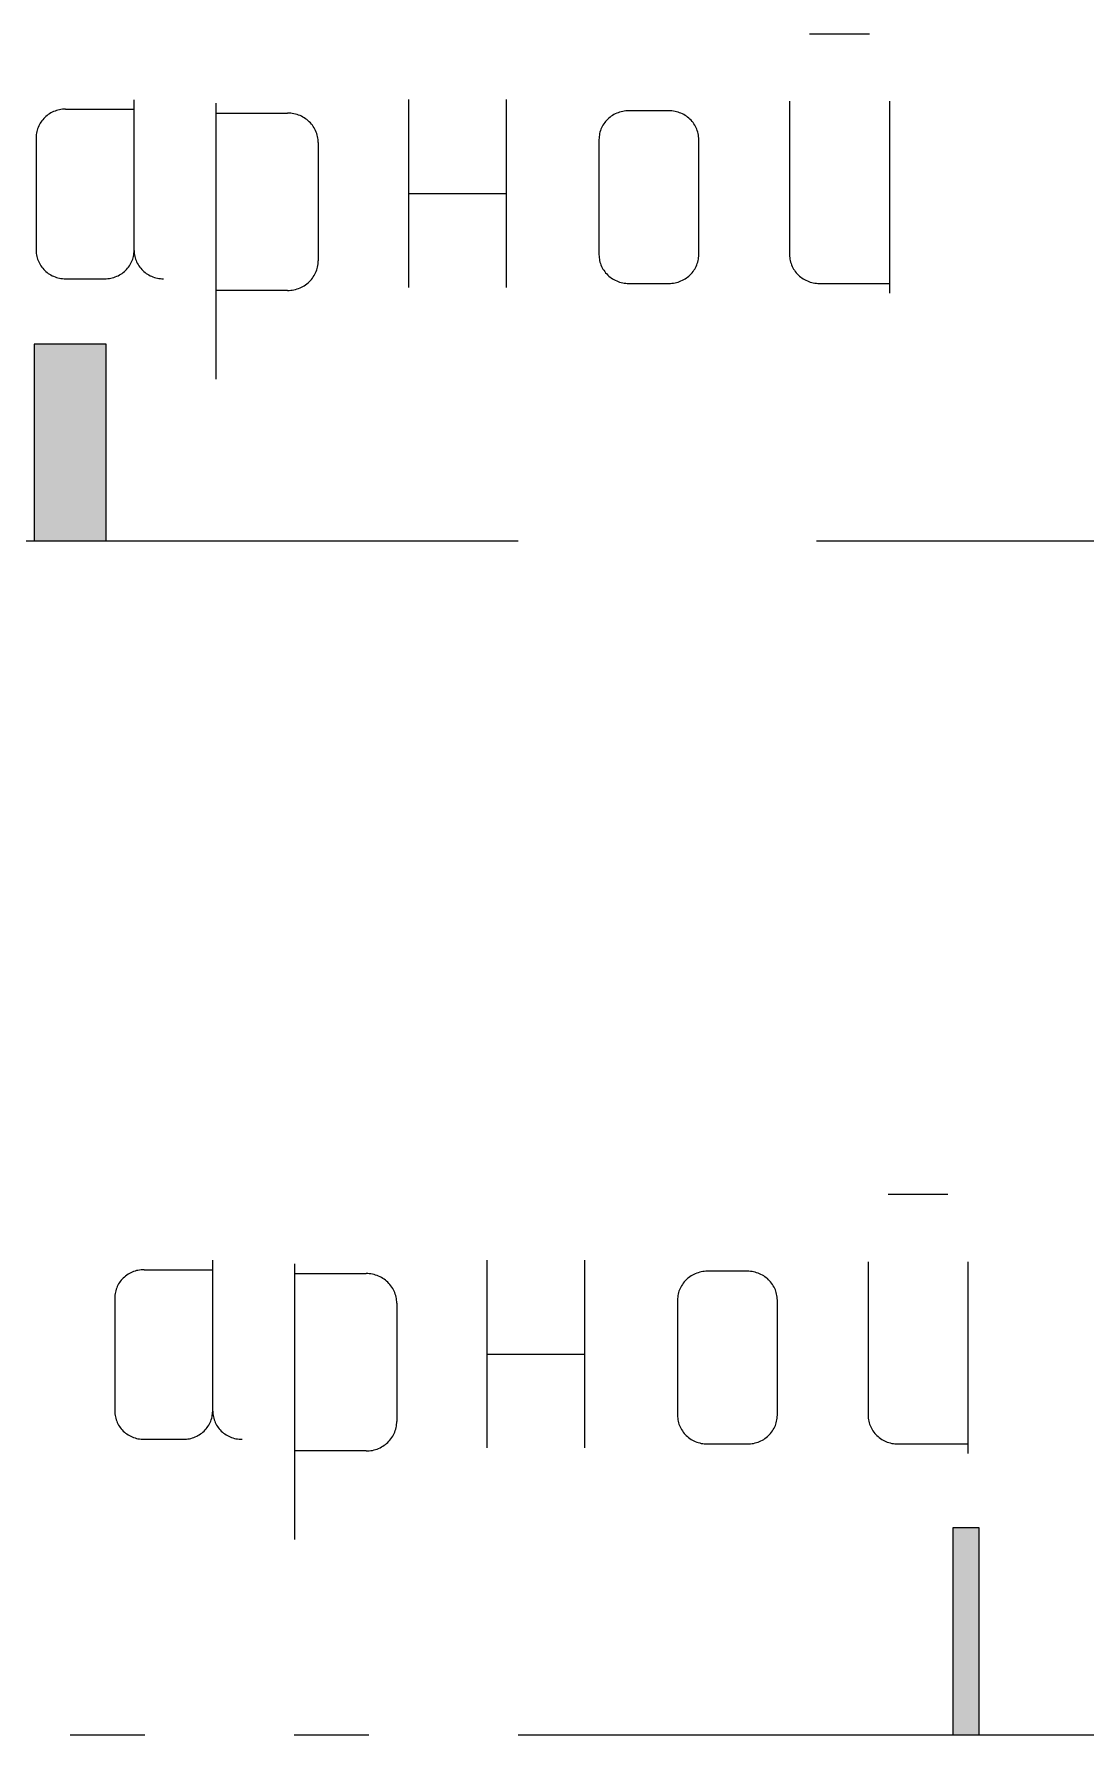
# Model space of a CAD drawing. Extents: x 8646 to 18206, y -17605 to -192.
# Drawn here: x 11069.843 to 11072.695, y -9044.799 to -9040.187 of the extents above; entities that cross this region are included whole.
import ezdxf

# ---------------------------------------------------------------- set-up
doc = ezdxf.new("R2010")
doc.units = 0
doc.layers.get('0').update_dxf_attribs({"linetype": 'CONTINUOUS'})

msp = doc.modelspace()

# ---------------------------------------------------------------- hatches: boundary and pattern name
at = {"linetype": 'CONTINUOUS'}
for points in [[(11069.8428, -9041.5609), (11069.8428, -9041.0277), (11070.0384, -9041.0277), (11070.0384, -9041.5609)], [(11072.3333, -9044.799), (11072.3333, -9044.2377), (11072.405, -9044.2377), (11072.405, -9044.799)]]:
    msp.add_hatch(color=8, dxfattribs=at).paths.add_polyline_path(points)

# ---------------------------------------------------------------- linework, layer by layer
at = {"color": 8, "linetype": 'CONTINUOUS'}
for p, q in [((11072.1074, -9040.1867), (11071.9451, -9040.1867)), ((11069.8812, -9040.4052), (11069.8779, -9040.4076)), ((11069.8846, -9040.403), (11069.8812, -9040.4052)), ((11069.8882, -9040.4008), (11069.8846, -9040.403)), ((11069.8918, -9040.3989), (11069.8882, -9040.4008)), ((11069.8956, -9040.3972), (11069.8918, -9040.3989)), ((11069.8994, -9040.3956), (11069.8956, -9040.3972)), ((11069.9034, -9040.3943), (11069.8994, -9040.3956)), ((11069.9073, -9040.3932), (11069.9034, -9040.3943)), ((11069.9114, -9040.3923), (11069.9073, -9040.3932)), ((11069.9155, -9040.3916), (11069.9114, -9040.3923)), ((11069.9196, -9040.3909), (11069.9155, -9040.3916)), ((11069.9238, -9040.3907), (11069.9196, -9040.3909)), ((11069.928, -9040.3906), (11069.9238, -9040.3907)), ((11069.928, -9040.3906), (11070.114, -9040.3906)), ((11070.114, -9040.7737), (11070.114, -9040.365)), ((11070.3353, -9040.3744), (11070.3353, -9041.1224)), ((11070.3353, -9040.4011), (11070.5298, -9040.4011)), ((11070.5342, -9040.4012), (11070.5298, -9040.4011)), ((11070.5385, -9040.4015), (11070.5342, -9040.4012)), ((11070.5428, -9040.4021), (11070.5385, -9040.4015)), ((11070.5471, -9040.4028), (11070.5428, -9040.4021)), ((11070.5513, -9040.4038), (11070.5471, -9040.4028)), ((11070.5556, -9040.4051), (11070.5513, -9040.4038)), ((11070.5596, -9040.4065), (11070.5556, -9040.4051)), ((11070.8575, -9040.3644), (11070.8575, -9040.8739)), ((11071.1224, -9040.3644), (11071.1224, -9040.8739)), ((11071.4149, -9040.4052), (11071.4112, -9040.4075)), ((11071.4185, -9040.4033), (11071.4149, -9040.4052)), ((11071.4224, -9040.4016), (11071.4185, -9040.4033)), ((11071.4262, -9040.4), (11071.4224, -9040.4016)), ((11071.4303, -9040.3987), (11071.4262, -9040.4)), ((11071.4344, -9040.3975), (11071.4303, -9040.3987)), ((11071.4385, -9040.3965), (11071.4344, -9040.3975)), ((11071.4427, -9040.3958), (11071.4385, -9040.3965)), ((11071.4469, -9040.3952), (11071.4427, -9040.3958)), ((11071.4511, -9040.3949), (11071.4469, -9040.3952)), ((11071.4554, -9040.3948), (11071.4511, -9040.3949)), ((11071.5636, -9040.3948), (11071.4554, -9040.3948)), ((11071.5679, -9040.3949), (11071.5636, -9040.3948)), ((11071.5721, -9040.3952), (11071.5679, -9040.3949)), ((11071.5763, -9040.3958), (11071.5721, -9040.3952)), ((11071.5805, -9040.3965), (11071.5763, -9040.3958)), ((11071.5846, -9040.3975), (11071.5805, -9040.3965)), ((11071.5887, -9040.3987), (11071.5846, -9040.3975)), ((11071.5927, -9040.4), (11071.5887, -9040.3987)), ((11071.5966, -9040.4016), (11071.5927, -9040.4)), ((11071.6005, -9040.4033), (11071.5966, -9040.4016)), ((11071.6042, -9040.4052), (11071.6005, -9040.4033)), ((11071.6079, -9040.4075), (11071.6042, -9040.4052)), ((11071.891, -9040.3688), (11071.891, -9040.7851)), ((11072.1616, -9040.3688), (11072.1616, -9040.8891)), ((11069.8501, -9040.4512), (11069.8493, -9040.4552)), ((11069.8511, -9040.4474), (11069.8501, -9040.4512)), ((11069.8521, -9040.4435), (11069.8511, -9040.4474)), ((11069.8536, -9040.4398), (11069.8521, -9040.4435)), ((11069.8552, -9040.436), (11069.8536, -9040.4398)), ((11069.857, -9040.4325), (11069.8552, -9040.436)), ((11069.859, -9040.4289), (11069.857, -9040.4325)), ((11069.8612, -9040.4255), (11069.859, -9040.4289)), ((11069.8635, -9040.4221), (11069.8612, -9040.4255)), ((11069.866, -9040.419), (11069.8635, -9040.4221)), ((11069.8688, -9040.4159), (11069.866, -9040.419)), ((11069.8716, -9040.413), (11069.8688, -9040.4159)), ((11069.8746, -9040.4103), (11069.8716, -9040.413)), ((11069.8779, -9040.4076), (11069.8746, -9040.4103)), ((11070.5637, -9040.4081), (11070.5596, -9040.4065)), ((11070.5677, -9040.4099), (11070.5637, -9040.4081)), ((11070.5714, -9040.4118), (11070.5677, -9040.4099)), ((11070.5752, -9040.4141), (11070.5714, -9040.4118)), ((11070.5788, -9040.4165), (11070.5752, -9040.4141)), ((11070.5822, -9040.4189), (11070.5788, -9040.4165)), ((11070.5856, -9040.4217), (11070.5822, -9040.4189)), ((11070.5887, -9040.4245), (11070.5856, -9040.4217)), ((11070.5918, -9040.4277), (11070.5887, -9040.4245)), ((11070.5946, -9040.4309), (11070.5918, -9040.4277)), ((11070.5972, -9040.4342), (11070.5946, -9040.4309)), ((11070.5997, -9040.4376), (11070.5972, -9040.4342)), ((11070.602, -9040.4412), (11070.5997, -9040.4376)), ((11070.604, -9040.4449), (11070.602, -9040.4412)), ((11070.6059, -9040.4486), (11070.604, -9040.4449)), ((11070.6076, -9040.4526), (11070.6059, -9040.4486)), ((11071.3781, -9040.4487), (11071.377, -9040.4527)), ((11071.3796, -9040.4449), (11071.3781, -9040.4487)), ((11071.3813, -9040.4411), (11071.3796, -9040.4449)), ((11071.3831, -9040.4374), (11071.3813, -9040.4411)), ((11071.385, -9040.4338), (11071.3831, -9040.4374)), ((11071.3873, -9040.4304), (11071.385, -9040.4338)), ((11071.3897, -9040.4269), (11071.3873, -9040.4304)), ((11071.3923, -9040.4237), (11071.3897, -9040.4269)), ((11071.3951, -9040.4206), (11071.3923, -9040.4237)), ((11071.398, -9040.4177), (11071.3951, -9040.4206)), ((11071.4011, -9040.4149), (11071.398, -9040.4177)), ((11071.4043, -9040.4122), (11071.4011, -9040.4149)), ((11071.4077, -9040.4097), (11071.4043, -9040.4122)), ((11071.4112, -9040.4075), (11071.4077, -9040.4097)), ((11071.6114, -9040.4097), (11071.6079, -9040.4075)), ((11071.6146, -9040.4122), (11071.6114, -9040.4097)), ((11071.618, -9040.4149), (11071.6146, -9040.4122)), ((11071.621, -9040.4177), (11071.618, -9040.4149)), ((11071.624, -9040.4206), (11071.621, -9040.4177)), ((11071.6267, -9040.4237), (11071.624, -9040.4206)), ((11071.6293, -9040.4269), (11071.6267, -9040.4237)), ((11071.6317, -9040.4304), (11071.6293, -9040.4269)), ((11071.6339, -9040.4338), (11071.6317, -9040.4304)), ((11071.6359, -9040.4374), (11071.6339, -9040.4338)), ((11071.6378, -9040.4411), (11071.6359, -9040.4374)), ((11071.6394, -9040.4449), (11071.6378, -9040.4411)), ((11071.6408, -9040.4487), (11071.6394, -9040.4449)), ((11071.642, -9040.4527), (11071.6408, -9040.4487)), ((11069.8484, -9040.4631), (11069.8483, -9040.4672)), ((11069.8483, -9040.4672), (11069.8483, -9040.7737)), ((11069.8487, -9040.4592), (11069.8484, -9040.4631)), ((11069.8493, -9040.4552), (11069.8487, -9040.4592)), ((11070.6091, -9040.4565), (11070.6076, -9040.4526)), ((11070.6103, -9040.4606), (11070.6091, -9040.4565)), ((11070.6113, -9040.4646), (11070.6103, -9040.4606)), ((11070.6121, -9040.4687), (11070.6113, -9040.4646)), ((11070.6127, -9040.4729), (11070.6121, -9040.4687)), ((11070.613, -9040.477), (11070.6127, -9040.4729)), ((11070.6131, -9040.4813), (11070.613, -9040.477)), ((11070.6131, -9040.4813), (11070.6131, -9040.8019)), ((11071.3744, -9040.4687), (11071.3742, -9040.4728)), ((11071.3742, -9040.4728), (11071.3742, -9040.7851)), ((11071.3747, -9040.4647), (11071.3744, -9040.4687)), ((11071.3752, -9040.4607), (11071.3747, -9040.4647)), ((11071.376, -9040.4567), (11071.3752, -9040.4607)), ((11071.377, -9040.4527), (11071.376, -9040.4567)), ((11071.643, -9040.4567), (11071.642, -9040.4527)), ((11071.6438, -9040.4607), (11071.643, -9040.4567)), ((11071.6444, -9040.4647), (11071.6438, -9040.4607)), ((11071.6447, -9040.4687), (11071.6444, -9040.4647)), ((11071.6448, -9040.4728), (11071.6447, -9040.4687)), ((11071.6448, -9040.7851), (11071.6448, -9040.4728)), ((11070.8575, -9040.6192), (11071.1224, -9040.6192)), ((11069.8483, -9040.7737), (11069.8484, -9040.7777)), ((11070.1138, -9040.7777), (11070.114, -9040.7737)), ((11070.114, -9040.7737), (11070.114, -9040.7777)), ((11069.8484, -9040.7777), (11069.8487, -9040.7817)), ((11069.8487, -9040.7817), (11069.8493, -9040.7857)), ((11069.8493, -9040.7857), (11069.8501, -9040.7896)), ((11069.8501, -9040.7896), (11069.8511, -9040.7935)), ((11069.8511, -9040.7935), (11069.8521, -9040.7974)), ((11069.8521, -9040.7974), (11069.8536, -9040.8012)), ((11069.8536, -9040.8012), (11069.8552, -9040.8049)), ((11069.8552, -9040.8049), (11069.857, -9040.8085)), ((11069.857, -9040.8085), (11069.859, -9040.812)), ((11069.859, -9040.812), (11069.8612, -9040.8154)), ((11069.8612, -9040.8154), (11069.8635, -9040.8188)), ((11069.8635, -9040.8188), (11069.866, -9040.8219)), ((11070.0962, -9040.8219), (11070.0987, -9040.8188)), ((11070.0987, -9040.8188), (11070.1011, -9040.8154)), ((11070.1011, -9040.8154), (11070.1032, -9040.812)), ((11070.1032, -9040.812), (11070.1052, -9040.8085)), ((11070.1052, -9040.8085), (11070.107, -9040.8049)), ((11070.107, -9040.8049), (11070.1086, -9040.8012)), ((11070.1086, -9040.8012), (11070.11, -9040.7974)), ((11070.11, -9040.7974), (11070.1112, -9040.7935)), ((11070.1112, -9040.7935), (11070.1122, -9040.7896)), ((11070.1122, -9040.7896), (11070.113, -9040.7857)), ((11070.113, -9040.7857), (11070.1135, -9040.7817)), ((11070.1135, -9040.7817), (11070.1138, -9040.7777)), ((11070.114, -9040.7777), (11070.1143, -9040.7817)), ((11070.1143, -9040.7817), (11070.1149, -9040.7857)), ((11070.1149, -9040.7857), (11070.1157, -9040.7896)), ((11070.1157, -9040.7896), (11070.1167, -9040.7935)), ((11070.1167, -9040.7935), (11070.1178, -9040.7974)), ((11070.1178, -9040.7974), (11070.1193, -9040.8012)), ((11070.1193, -9040.8012), (11070.1208, -9040.8049)), ((11070.1208, -9040.8049), (11070.1226, -9040.8085)), ((11070.1226, -9040.8085), (11070.1246, -9040.812)), ((11070.1246, -9040.812), (11070.1268, -9040.8154)), ((11070.1268, -9040.8154), (11070.1292, -9040.8188)), ((11070.1292, -9040.8188), (11070.1317, -9040.8219)), ((11070.6103, -9040.8226), (11070.6113, -9040.8185)), ((11070.6113, -9040.8185), (11070.6121, -9040.8144)), ((11070.6121, -9040.8144), (11070.6127, -9040.8103)), ((11070.6127, -9040.8103), (11070.613, -9040.8061)), ((11070.613, -9040.8061), (11070.6131, -9040.8019)), ((11071.3742, -9040.7851), (11071.3744, -9040.7892)), ((11071.3744, -9040.7892), (11071.3747, -9040.7933)), ((11071.3747, -9040.7933), (11071.3752, -9040.7973)), ((11071.3752, -9040.7973), (11071.376, -9040.8013)), ((11071.376, -9040.8013), (11071.377, -9040.8053)), ((11071.377, -9040.8053), (11071.3781, -9040.8092)), ((11071.3781, -9040.8092), (11071.3796, -9040.813)), ((11071.3796, -9040.813), (11071.3813, -9040.8168)), ((11071.3813, -9040.8168), (11071.3831, -9040.8205)), ((11071.3831, -9040.8205), (11071.385, -9040.8241)), ((11071.6339, -9040.8241), (11071.6359, -9040.8205)), ((11071.6359, -9040.8205), (11071.6378, -9040.8168)), ((11071.6378, -9040.8168), (11071.6394, -9040.813)), ((11071.6394, -9040.813), (11071.6408, -9040.8092)), ((11071.6408, -9040.8092), (11071.642, -9040.8053)), ((11071.642, -9040.8053), (11071.643, -9040.8013)), ((11071.643, -9040.8013), (11071.6438, -9040.7973)), ((11071.6438, -9040.7973), (11071.6444, -9040.7933)), ((11071.6444, -9040.7933), (11071.6447, -9040.7892)), ((11071.6447, -9040.7892), (11071.6448, -9040.7851)), ((11071.891, -9040.7851), (11071.8911, -9040.7892)), ((11071.8911, -9040.7892), (11071.8914, -9040.7933)), ((11071.8914, -9040.7933), (11071.892, -9040.7973)), ((11071.892, -9040.7973), (11071.8928, -9040.8013)), ((11071.8928, -9040.8013), (11071.8938, -9040.8053)), ((11071.8938, -9040.8053), (11071.8949, -9040.8092)), ((11071.8949, -9040.8092), (11071.8964, -9040.813)), ((11071.8964, -9040.813), (11071.898, -9040.8168)), ((11071.898, -9040.8168), (11071.8998, -9040.8205)), ((11071.8998, -9040.8205), (11071.9018, -9040.8241)), ((11069.866, -9040.8219), (11069.8688, -9040.825)), ((11069.8688, -9040.825), (11069.8716, -9040.828)), ((11069.8716, -9040.828), (11069.8746, -9040.8306)), ((11069.8746, -9040.8306), (11069.8779, -9040.8333)), ((11069.8779, -9040.8333), (11069.8812, -9040.8357)), ((11069.8812, -9040.8357), (11069.8846, -9040.8379)), ((11069.8846, -9040.8379), (11069.8882, -9040.8401)), ((11069.8882, -9040.8401), (11069.8918, -9040.842)), ((11069.8918, -9040.842), (11069.8956, -9040.8437)), ((11069.8956, -9040.8437), (11069.8994, -9040.8452)), ((11069.8994, -9040.8452), (11069.9034, -9040.8466)), ((11069.9034, -9040.8466), (11069.9073, -9040.8478)), ((11069.9073, -9040.8478), (11069.9114, -9040.8487)), ((11069.9114, -9040.8487), (11069.9155, -9040.8494)), ((11069.9155, -9040.8494), (11069.9196, -9040.8499)), ((11069.9196, -9040.8499), (11069.9238, -9040.8503)), ((11069.9238, -9040.8503), (11069.928, -9040.8504)), ((11069.928, -9040.8504), (11070.0343, -9040.8504)), ((11070.0343, -9040.8504), (11070.0384, -9040.8503)), ((11070.0384, -9040.8503), (11070.0426, -9040.8499)), ((11070.0426, -9040.8499), (11070.0467, -9040.8494)), ((11070.0467, -9040.8494), (11070.0508, -9040.8487)), ((11070.0508, -9040.8487), (11070.0548, -9040.8478)), ((11070.0548, -9040.8478), (11070.0589, -9040.8466)), ((11070.0589, -9040.8466), (11070.0628, -9040.8452)), ((11070.0628, -9040.8452), (11070.0666, -9040.8437)), ((11070.0666, -9040.8437), (11070.0705, -9040.842)), ((11070.0705, -9040.842), (11070.074, -9040.8401)), ((11070.074, -9040.8401), (11070.0777, -9040.8379)), ((11070.0777, -9040.8379), (11070.0811, -9040.8357)), ((11070.0811, -9040.8357), (11070.0844, -9040.8333)), ((11070.0844, -9040.8333), (11070.0876, -9040.8306)), ((11070.0876, -9040.8306), (11070.0906, -9040.828)), ((11070.0906, -9040.828), (11070.0935, -9040.825)), ((11070.0935, -9040.825), (11070.0962, -9040.8219)), ((11070.1317, -9040.8219), (11070.1344, -9040.825)), ((11070.1344, -9040.825), (11070.1373, -9040.828)), ((11070.1373, -9040.828), (11070.1403, -9040.8306)), ((11070.1403, -9040.8306), (11070.1435, -9040.8333)), ((11070.1435, -9040.8333), (11070.1468, -9040.8357)), ((11070.1468, -9040.8357), (11070.1502, -9040.8379)), ((11070.1502, -9040.8379), (11070.1538, -9040.8401)), ((11070.1538, -9040.8401), (11070.1575, -9040.842)), ((11070.1575, -9040.842), (11070.1613, -9040.8437)), ((11070.1613, -9040.8437), (11070.165, -9040.8452)), ((11070.165, -9040.8452), (11070.169, -9040.8466)), ((11070.169, -9040.8466), (11070.173, -9040.8478)), ((11070.173, -9040.8478), (11070.1771, -9040.8487)), ((11070.1771, -9040.8487), (11070.1811, -9040.8494)), ((11070.1811, -9040.8494), (11070.1853, -9040.8499)), ((11070.1853, -9040.8499), (11070.1894, -9040.8503)), ((11070.1894, -9040.8503), (11070.1936, -9040.8504)), ((11070.5752, -9040.8691), (11070.5788, -9040.8667)), ((11070.5788, -9040.8667), (11070.5822, -9040.8642)), ((11070.5822, -9040.8642), (11070.5856, -9040.8614)), ((11070.5856, -9040.8614), (11070.5887, -9040.8586)), ((11070.5887, -9040.8586), (11070.5918, -9040.8555)), ((11070.5918, -9040.8555), (11070.5946, -9040.8523)), ((11070.5946, -9040.8523), (11070.5972, -9040.849)), ((11070.5972, -9040.849), (11070.5997, -9040.8455)), ((11070.5997, -9040.8455), (11070.602, -9040.8419)), ((11070.602, -9040.8419), (11070.604, -9040.8382)), ((11070.604, -9040.8382), (11070.6059, -9040.8345)), ((11070.6059, -9040.8345), (11070.6076, -9040.8306)), ((11070.6076, -9040.8306), (11070.6091, -9040.8266)), ((11070.6091, -9040.8266), (11070.6103, -9040.8226)), ((11071.385, -9040.8241), (11071.3873, -9040.8275)), ((11071.3873, -9040.8275), (11071.3897, -9040.831)), ((11071.3897, -9040.831), (11071.3923, -9040.8342)), ((11071.3923, -9040.8342), (11071.3951, -9040.8373)), ((11071.3951, -9040.8373), (11071.398, -9040.8403)), ((11071.398, -9040.8403), (11071.4011, -9040.8431)), ((11071.4011, -9040.8431), (11071.4043, -9040.8458)), ((11071.4043, -9040.8458), (11071.4077, -9040.8482)), ((11071.4077, -9040.8482), (11071.4112, -9040.8505)), ((11071.4112, -9040.8505), (11071.4149, -9040.8526)), ((11071.4149, -9040.8526), (11071.4185, -9040.8546)), ((11071.4185, -9040.8546), (11071.4224, -9040.8563)), ((11071.4224, -9040.8563), (11071.4262, -9040.8579)), ((11071.4262, -9040.8579), (11071.4303, -9040.8593)), ((11071.4303, -9040.8593), (11071.4344, -9040.8604)), ((11071.4344, -9040.8604), (11071.4385, -9040.8614)), ((11071.4385, -9040.8614), (11071.4427, -9040.8621)), ((11071.4427, -9040.8621), (11071.4469, -9040.8627)), ((11071.4469, -9040.8627), (11071.4511, -9040.863)), ((11071.4511, -9040.863), (11071.4554, -9040.8631)), ((11071.4554, -9040.8631), (11071.5636, -9040.8631)), ((11071.5636, -9040.8631), (11071.5679, -9040.863)), ((11071.5679, -9040.863), (11071.5721, -9040.8627)), ((11071.5721, -9040.8627), (11071.5763, -9040.8621)), ((11071.5763, -9040.8621), (11071.5805, -9040.8614)), ((11071.5805, -9040.8614), (11071.5846, -9040.8604)), ((11071.5846, -9040.8604), (11071.5887, -9040.8593)), ((11071.5887, -9040.8593), (11071.5927, -9040.8579)), ((11071.5927, -9040.8579), (11071.5966, -9040.8563)), ((11071.5966, -9040.8563), (11071.6005, -9040.8546)), ((11071.6005, -9040.8546), (11071.6042, -9040.8526)), ((11071.6042, -9040.8526), (11071.6079, -9040.8505)), ((11071.6079, -9040.8505), (11071.6114, -9040.8482)), ((11071.6114, -9040.8482), (11071.6146, -9040.8458)), ((11071.6146, -9040.8458), (11071.618, -9040.8431)), ((11071.618, -9040.8431), (11071.621, -9040.8403)), ((11071.621, -9040.8403), (11071.624, -9040.8373)), ((11071.624, -9040.8373), (11071.6267, -9040.8342)), ((11071.6267, -9040.8342), (11071.6293, -9040.831)), ((11071.6293, -9040.831), (11071.6317, -9040.8275)), ((11071.6317, -9040.8275), (11071.6339, -9040.8241)), ((11071.9018, -9040.8241), (11071.9041, -9040.8275)), ((11071.9041, -9040.8275), (11071.9065, -9040.831)), ((11071.9065, -9040.831), (11071.9091, -9040.8342)), ((11071.9091, -9040.8342), (11071.9118, -9040.8373)), ((11071.9118, -9040.8373), (11071.9148, -9040.8403)), ((11071.9148, -9040.8403), (11071.9178, -9040.8431)), ((11071.9178, -9040.8431), (11071.9211, -9040.8458)), ((11071.9211, -9040.8458), (11071.9244, -9040.8482)), ((11071.9244, -9040.8482), (11071.9279, -9040.8505)), ((11071.9279, -9040.8505), (11071.9316, -9040.8526)), ((11071.9316, -9040.8526), (11071.9352, -9040.8546)), ((11071.9352, -9040.8546), (11071.9392, -9040.8563)), ((11071.9392, -9040.8563), (11071.943, -9040.8579)), ((11071.943, -9040.8579), (11071.9471, -9040.8593)), ((11071.9471, -9040.8593), (11071.9511, -9040.8604)), ((11071.9511, -9040.8604), (11071.9552, -9040.8614)), ((11071.9552, -9040.8614), (11071.9594, -9040.8621)), ((11071.9594, -9040.8621), (11071.9636, -9040.8627)), ((11071.9636, -9040.8627), (11071.9679, -9040.863)), ((11071.9679, -9040.863), (11071.9722, -9040.8631)), ((11071.9722, -9040.8631), (11072.1616, -9040.8631)), ((11070.5298, -9040.882), (11070.3353, -9040.882)), ((11070.5298, -9040.882), (11070.5342, -9040.882)), ((11070.5342, -9040.882), (11070.5385, -9040.8815)), ((11070.5385, -9040.8815), (11070.5428, -9040.881)), ((11070.5428, -9040.881), (11070.5471, -9040.8803)), ((11070.5471, -9040.8803), (11070.5513, -9040.8793)), ((11070.5513, -9040.8793), (11070.5556, -9040.8781)), ((11070.5556, -9040.8781), (11070.5596, -9040.8767)), ((11070.5596, -9040.8767), (11070.5637, -9040.875)), ((11070.5637, -9040.875), (11070.5677, -9040.8733)), ((11070.5677, -9040.8733), (11070.5714, -9040.8712)), ((11070.5714, -9040.8712), (11070.5752, -9040.8691)), ((11070.0384, -9041.0277), (11069.8428, -9041.0277)), ((11069.8428, -9041.0277), (11069.8428, -9041.5609)), ((11070.0384, -9041.5609), (11070.0384, -9041.0277)), ((11068.7263, -9041.5609), (11071.1549, -9041.5609)), ((11069.8428, -9041.5609), (11070.0384, -9041.5609)), ((11071.9644, -9041.5609), (11074.393, -9041.5609)), ((11072.3204, -9043.3336), (11072.158, -9043.3336)), ((11070.1163, -9043.5412), (11070.1123, -9043.5425)), ((11070.1203, -9043.54), (11070.1163, -9043.5412)), ((11070.1244, -9043.5392), (11070.1203, -9043.54)), ((11070.1284, -9043.5384), (11070.1244, -9043.5392)), ((11070.1326, -9043.5378), (11070.1284, -9043.5384)), ((11070.1367, -9043.5376), (11070.1326, -9043.5378)), ((11070.1409, -9043.5375), (11070.1367, -9043.5376)), ((11070.1409, -9043.5375), (11070.3269, -9043.5375)), ((11070.3269, -9043.9206), (11070.3269, -9043.5119)), ((11070.5483, -9043.5213), (11070.5483, -9044.2693)), ((11071.0704, -9043.5113), (11071.0704, -9044.0208)), ((11071.3353, -9043.5113), (11071.3353, -9044.0208)), ((11071.6598, -9043.5421), (11071.6556, -9043.5427)), ((11071.6641, -9043.5418), (11071.6598, -9043.5421)), ((11071.6684, -9043.5416), (11071.6641, -9043.5418)), ((11071.7766, -9043.5416), (11071.6684, -9043.5416)), ((11071.7809, -9043.5418), (11071.7766, -9043.5416)), ((11071.7851, -9043.5421), (11071.7809, -9043.5418)), ((11071.7893, -9043.5427), (11071.7851, -9043.5421)), ((11072.104, -9043.5157), (11072.104, -9043.932)), ((11072.3745, -9043.5157), (11072.3745, -9044.036)), ((11070.0666, -9043.5866), (11070.0651, -9043.5904)), ((11070.0682, -9043.5829), (11070.0666, -9043.5866)), ((11070.0699, -9043.5794), (11070.0682, -9043.5829)), ((11070.0719, -9043.5758), (11070.0699, -9043.5794)), ((11070.0741, -9043.5724), (11070.0719, -9043.5758)), ((11070.0765, -9043.569), (11070.0741, -9043.5724)), ((11070.079, -9043.5659), (11070.0765, -9043.569)), ((11070.0817, -9043.5628), (11070.079, -9043.5659)), ((11070.0846, -9043.5599), (11070.0817, -9043.5628)), ((11070.0876, -9043.5572), (11070.0846, -9043.5599)), ((11070.0909, -9043.5545), (11070.0876, -9043.5572)), ((11070.0941, -9043.552), (11070.0909, -9043.5545)), ((11070.0975, -9043.5499), (11070.0941, -9043.552)), ((11070.1012, -9043.5477), (11070.0975, -9043.5499)), ((11070.1047, -9043.5458), (11070.1012, -9043.5477)), ((11070.1086, -9043.5441), (11070.1047, -9043.5458)), ((11070.1123, -9043.5425), (11070.1086, -9043.5441)), ((11070.5483, -9043.548), (11070.7427, -9043.548)), ((11070.7471, -9043.5481), (11070.7427, -9043.548)), ((11070.7515, -9043.5484), (11070.7471, -9043.5481)), ((11070.7558, -9043.549), (11070.7515, -9043.5484)), ((11070.7601, -9043.5497), (11070.7558, -9043.549)), ((11070.7643, -9043.5507), (11070.7601, -9043.5497)), ((11070.7686, -9043.552), (11070.7643, -9043.5507)), ((11070.7726, -9043.5534), (11070.7686, -9043.552)), ((11070.7767, -9043.555), (11070.7726, -9043.5534)), ((11070.7806, -9043.5568), (11070.7767, -9043.555)), ((11070.7844, -9043.5587), (11070.7806, -9043.5568)), ((11070.7882, -9043.561), (11070.7844, -9043.5587)), ((11070.7917, -9043.5633), (11070.7882, -9043.561)), ((11070.7952, -9043.5658), (11070.7917, -9043.5633)), ((11070.7986, -9043.5686), (11070.7952, -9043.5658)), ((11070.8017, -9043.5714), (11070.7986, -9043.5686)), ((11070.8048, -9043.5746), (11070.8017, -9043.5714)), ((11070.8075, -9043.5778), (11070.8048, -9043.5746)), ((11070.8102, -9043.581), (11070.8075, -9043.5778)), ((11070.8127, -9043.5845), (11070.8102, -9043.581)), ((11070.8149, -9043.5881), (11070.8127, -9043.5845)), ((11070.817, -9043.5918), (11070.8149, -9043.5881)), ((11071.5942, -9043.588), (11071.5926, -9043.5918)), ((11071.596, -9043.5843), (11071.5942, -9043.588)), ((11071.598, -9043.5807), (11071.596, -9043.5843)), ((11071.6003, -9043.5773), (11071.598, -9043.5807)), ((11071.6027, -9043.5738), (11071.6003, -9043.5773)), ((11071.6053, -9043.5706), (11071.6027, -9043.5738)), ((11071.608, -9043.5675), (11071.6053, -9043.5706)), ((11071.611, -9043.5646), (11071.608, -9043.5675)), ((11071.614, -9043.5617), (11071.611, -9043.5646)), ((11071.6173, -9043.5591), (11071.614, -9043.5617)), ((11071.6206, -9043.5566), (11071.6173, -9043.5591)), ((11071.6241, -9043.5544), (11071.6206, -9043.5566)), ((11071.6278, -9043.5521), (11071.6241, -9043.5544)), ((11071.6315, -9043.5502), (11071.6278, -9043.5521)), ((11071.6354, -9043.5485), (11071.6315, -9043.5502)), ((11071.6392, -9043.5469), (11071.6354, -9043.5485)), ((11071.6433, -9043.5456), (11071.6392, -9043.5469)), ((11071.6473, -9043.5444), (11071.6433, -9043.5456)), ((11071.6514, -9043.5434), (11071.6473, -9043.5444)), ((11071.6556, -9043.5427), (11071.6514, -9043.5434)), ((11071.7935, -9043.5434), (11071.7893, -9043.5427)), ((11071.7976, -9043.5444), (11071.7935, -9043.5434)), ((11071.8017, -9043.5456), (11071.7976, -9043.5444)), ((11071.8057, -9043.5469), (11071.8017, -9043.5456)), ((11071.8096, -9043.5485), (11071.8057, -9043.5469)), ((11071.8135, -9043.5502), (11071.8096, -9043.5485)), ((11071.8172, -9043.5521), (11071.8135, -9043.5502)), ((11071.8209, -9043.5544), (11071.8172, -9043.5521)), ((11071.8243, -9043.5566), (11071.8209, -9043.5544)), ((11071.8276, -9043.5591), (11071.8243, -9043.5566)), ((11071.831, -9043.5617), (11071.8276, -9043.5591)), ((11071.834, -9043.5646), (11071.831, -9043.5617)), ((11071.8369, -9043.5675), (11071.834, -9043.5646)), ((11071.8397, -9043.5706), (11071.8369, -9043.5675)), ((11071.8423, -9043.5738), (11071.8397, -9043.5706)), ((11071.8447, -9043.5773), (11071.8423, -9043.5738)), ((11071.8469, -9043.5807), (11071.8447, -9043.5773)), ((11071.8489, -9043.5843), (11071.8469, -9043.5807)), ((11071.8507, -9043.588), (11071.8489, -9043.5843)), ((11071.8524, -9043.5918), (11071.8507, -9043.588)), ((11070.0614, -9043.61), (11070.0613, -9043.6141)), ((11070.0613, -9043.6141), (11070.0613, -9043.9206)), ((11070.0617, -9043.6061), (11070.0614, -9043.61)), ((11070.0623, -9043.6021), (11070.0617, -9043.6061)), ((11070.063, -9043.5981), (11070.0623, -9043.6021)), ((11070.064, -9043.5943), (11070.063, -9043.5981)), ((11070.0651, -9043.5904), (11070.064, -9043.5943)), ((11070.8189, -9043.5955), (11070.817, -9043.5918)), ((11070.8206, -9043.5995), (11070.8189, -9043.5955)), ((11070.8221, -9043.6034), (11070.8206, -9043.5995)), ((11070.8233, -9043.6075), (11070.8221, -9043.6034)), ((11070.8243, -9043.6115), (11070.8233, -9043.6075)), ((11070.8251, -9043.6156), (11070.8243, -9043.6115)), ((11070.8257, -9043.6198), (11070.8251, -9043.6156)), ((11070.826, -9043.6239), (11070.8257, -9043.6198)), ((11070.8261, -9043.6282), (11070.826, -9043.6239)), ((11070.8261, -9043.6282), (11070.8261, -9043.9488)), ((11071.5873, -9043.6156), (11071.5872, -9043.6197)), ((11071.5872, -9043.6197), (11071.5872, -9043.932)), ((11071.5876, -9043.6116), (11071.5873, -9043.6156)), ((11071.5882, -9043.6075), (11071.5876, -9043.6116)), ((11071.589, -9043.6035), (11071.5882, -9043.6075)), ((11071.59, -9043.5996), (11071.589, -9043.6035)), ((11071.5911, -9043.5956), (11071.59, -9043.5996)), ((11071.5926, -9043.5918), (11071.5911, -9043.5956)), ((11071.8538, -9043.5956), (11071.8524, -9043.5918)), ((11071.8549, -9043.5996), (11071.8538, -9043.5956)), ((11071.8559, -9043.6035), (11071.8549, -9043.5996)), ((11071.8568, -9043.6075), (11071.8559, -9043.6035)), ((11071.8574, -9043.6116), (11071.8568, -9043.6075)), ((11071.8576, -9043.6156), (11071.8574, -9043.6116)), ((11071.8578, -9043.6197), (11071.8576, -9043.6156)), ((11071.8578, -9043.932), (11071.8578, -9043.6197)), ((11071.0704, -9043.7661), (11071.3353, -9043.7661)), ((11070.0613, -9043.9206), (11070.0614, -9043.9246)), ((11070.0614, -9043.9246), (11070.0617, -9043.9286)), ((11070.0617, -9043.9286), (11070.0623, -9043.9326)), ((11070.0623, -9043.9326), (11070.063, -9043.9365)), ((11070.063, -9043.9365), (11070.064, -9043.9404)), ((11070.064, -9043.9404), (11070.0651, -9043.9443)), ((11070.0651, -9043.9443), (11070.0666, -9043.9481)), ((11070.0666, -9043.9481), (11070.0682, -9043.9518)), ((11070.0682, -9043.9518), (11070.0699, -9043.9554)), ((11070.0699, -9043.9554), (11070.0719, -9043.9589)), ((11070.3162, -9043.9589), (11070.3182, -9043.9554)), ((11070.3182, -9043.9554), (11070.32, -9043.9518)), ((11070.32, -9043.9518), (11070.3216, -9043.9481)), ((11070.3216, -9043.9481), (11070.323, -9043.9443)), ((11070.323, -9043.9443), (11070.3242, -9043.9404)), ((11070.3242, -9043.9404), (11070.3251, -9043.9365)), ((11070.3251, -9043.9365), (11070.3259, -9043.9326)), ((11070.3259, -9043.9326), (11070.3265, -9043.9286)), ((11070.3265, -9043.9286), (11070.3268, -9043.9246)), ((11070.3268, -9043.9246), (11070.3269, -9043.9206)), ((11070.3269, -9043.9206), (11070.327, -9043.9246)), ((11070.327, -9043.9246), (11070.3273, -9043.9286)), ((11070.3273, -9043.9286), (11070.3279, -9043.9326)), ((11070.3279, -9043.9326), (11070.3287, -9043.9365)), ((11070.3287, -9043.9365), (11070.3296, -9043.9404)), ((11070.3296, -9043.9404), (11070.3308, -9043.9443)), ((11070.3308, -9043.9443), (11070.3323, -9043.9481)), ((11070.3323, -9043.9481), (11070.3338, -9043.9518)), ((11070.3338, -9043.9518), (11070.3355, -9043.9554)), ((11070.3355, -9043.9554), (11070.3375, -9043.9589)), ((11070.8251, -9043.9613), (11070.8257, -9043.9572)), ((11070.8257, -9043.9572), (11070.826, -9043.953)), ((11070.826, -9043.953), (11070.8261, -9043.9488)), ((11071.5872, -9043.932), (11071.5873, -9043.9361)), ((11071.5873, -9043.9361), (11071.5876, -9043.9402)), ((11071.5876, -9043.9402), (11071.5882, -9043.9442)), ((11071.5882, -9043.9442), (11071.589, -9043.9482)), ((11071.589, -9043.9482), (11071.59, -9043.9522)), ((11071.59, -9043.9522), (11071.5911, -9043.9561)), ((11071.5911, -9043.9561), (11071.5926, -9043.9599)), ((11071.8524, -9043.9599), (11071.8538, -9043.9561)), ((11071.8538, -9043.9561), (11071.8549, -9043.9522)), ((11071.8549, -9043.9522), (11071.8559, -9043.9482)), ((11071.8559, -9043.9482), (11071.8568, -9043.9442)), ((11071.8568, -9043.9442), (11071.8574, -9043.9402)), ((11071.8574, -9043.9402), (11071.8576, -9043.9361)), ((11071.8576, -9043.9361), (11071.8578, -9043.932)), ((11072.104, -9043.932), (11072.1041, -9043.9361)), ((11072.1041, -9043.9361), (11072.1044, -9043.9402)), ((11072.1044, -9043.9402), (11072.105, -9043.9442)), ((11072.105, -9043.9442), (11072.1057, -9043.9482)), ((11072.1057, -9043.9482), (11072.1067, -9043.9522)), ((11072.1067, -9043.9522), (11072.1079, -9043.9561)), ((11072.1079, -9043.9561), (11072.1094, -9043.9599)), ((11070.0719, -9043.9589), (11070.0741, -9043.9623)), ((11070.0741, -9043.9623), (11070.0765, -9043.9657)), ((11070.0765, -9043.9657), (11070.079, -9043.9688)), ((11070.079, -9043.9688), (11070.0817, -9043.9719)), ((11070.0817, -9043.9719), (11070.0846, -9043.9749)), ((11070.0846, -9043.9749), (11070.0876, -9043.9775)), ((11070.0876, -9043.9775), (11070.0909, -9043.9802)), ((11070.0909, -9043.9802), (11070.0941, -9043.9826)), ((11070.0941, -9043.9826), (11070.0975, -9043.9848)), ((11070.0975, -9043.9848), (11070.1012, -9043.987)), ((11070.1012, -9043.987), (11070.1047, -9043.9889)), ((11070.1047, -9043.9889), (11070.1086, -9043.9906)), ((11070.1086, -9043.9906), (11070.1123, -9043.9921)), ((11070.1123, -9043.9921), (11070.1163, -9043.9935)), ((11070.1163, -9043.9935), (11070.1203, -9043.9947)), ((11070.1203, -9043.9947), (11070.1244, -9043.9956)), ((11070.1244, -9043.9956), (11070.1284, -9043.9963)), ((11070.1284, -9043.9963), (11070.1326, -9043.9968)), ((11070.1326, -9043.9968), (11070.1367, -9043.9972)), ((11070.1367, -9043.9972), (11070.1409, -9043.9973)), ((11070.1409, -9043.9973), (11070.2472, -9043.9973)), ((11070.2472, -9043.9973), (11070.2514, -9043.9972)), ((11070.2514, -9043.9972), (11070.2556, -9043.9968)), ((11070.2556, -9043.9968), (11070.2597, -9043.9963)), ((11070.2597, -9043.9963), (11070.2638, -9043.9956)), ((11070.2638, -9043.9956), (11070.2678, -9043.9947)), ((11070.2678, -9043.9947), (11070.2719, -9043.9935)), ((11070.2719, -9043.9935), (11070.2758, -9043.9921)), ((11070.2758, -9043.9921), (11070.2796, -9043.9906)), ((11070.2796, -9043.9906), (11070.2835, -9043.9889)), ((11070.2835, -9043.9889), (11070.287, -9043.987)), ((11070.287, -9043.987), (11070.2906, -9043.9848)), ((11070.2906, -9043.9848), (11070.2941, -9043.9826)), ((11070.2941, -9043.9826), (11070.2973, -9043.9802)), ((11070.2973, -9043.9802), (11070.3006, -9043.9775)), ((11070.3006, -9043.9775), (11070.3036, -9043.9749)), ((11070.3036, -9043.9749), (11070.3065, -9043.9719)), ((11070.3065, -9043.9719), (11070.3091, -9043.9688)), ((11070.3091, -9043.9688), (11070.3117, -9043.9657)), ((11070.3117, -9043.9657), (11070.314, -9043.9623)), ((11070.314, -9043.9623), (11070.3162, -9043.9589)), ((11070.3375, -9043.9589), (11070.3397, -9043.9623)), ((11070.3397, -9043.9623), (11070.3422, -9043.9657)), ((11070.3422, -9043.9657), (11070.3446, -9043.9688)), ((11070.3446, -9043.9688), (11070.3474, -9043.9719)), ((11070.3474, -9043.9719), (11070.3503, -9043.9749)), ((11070.3503, -9043.9749), (11070.3533, -9043.9775)), ((11070.3533, -9043.9775), (11070.3565, -9043.9802)), ((11070.3565, -9043.9802), (11070.3597, -9043.9826)), ((11070.3597, -9043.9826), (11070.3632, -9043.9848)), ((11070.3632, -9043.9848), (11070.3668, -9043.987)), ((11070.3668, -9043.987), (11070.3705, -9043.9889)), ((11070.3705, -9043.9889), (11070.3742, -9043.9906)), ((11070.3742, -9043.9906), (11070.378, -9043.9921)), ((11070.378, -9043.9921), (11070.3819, -9043.9935)), ((11070.3819, -9043.9935), (11070.386, -9043.9947)), ((11070.386, -9043.9947), (11070.39, -9043.9956)), ((11070.39, -9043.9956), (11070.3941, -9043.9963)), ((11070.3941, -9043.9963), (11070.3983, -9043.9968)), ((11070.3983, -9043.9968), (11070.4023, -9043.9972)), ((11070.4023, -9043.9972), (11070.4065, -9043.9973)), ((11070.8017, -9044.0055), (11070.8048, -9044.0024)), ((11070.8048, -9044.0024), (11070.8075, -9043.9992)), ((11070.8075, -9043.9992), (11070.8102, -9043.9959)), ((11070.8102, -9043.9959), (11070.8127, -9043.9924)), ((11070.8127, -9043.9924), (11070.8149, -9043.9888)), ((11070.8149, -9043.9888), (11070.817, -9043.9851)), ((11070.817, -9043.9851), (11070.8189, -9043.9813)), ((11070.8189, -9043.9813), (11070.8206, -9043.9775)), ((11070.8206, -9043.9775), (11070.8221, -9043.9735)), ((11070.8221, -9043.9735), (11070.8233, -9043.9695)), ((11070.8233, -9043.9695), (11070.8243, -9043.9653)), ((11070.8243, -9043.9653), (11070.8251, -9043.9613)), ((11071.5926, -9043.9599), (11071.5942, -9043.9637)), ((11071.5942, -9043.9637), (11071.596, -9043.9674)), ((11071.596, -9043.9674), (11071.598, -9043.971)), ((11071.598, -9043.971), (11071.6003, -9043.9744)), ((11071.6003, -9043.9744), (11071.6027, -9043.9779)), ((11071.6027, -9043.9779), (11071.6053, -9043.9811)), ((11071.6053, -9043.9811), (11071.608, -9043.9842)), ((11071.608, -9043.9842), (11071.611, -9043.9872)), ((11071.611, -9043.9872), (11071.614, -9043.99)), ((11071.614, -9043.99), (11071.6173, -9043.9926)), ((11071.6173, -9043.9926), (11071.6206, -9043.9951)), ((11071.6206, -9043.9951), (11071.6241, -9043.9974)), ((11071.6241, -9043.9974), (11071.6278, -9043.9995)), ((11071.6278, -9043.9995), (11071.6315, -9044.0015)), ((11071.6315, -9044.0015), (11071.6354, -9044.0032)), ((11071.6354, -9044.0032), (11071.6392, -9044.0048)), ((11071.8057, -9044.0048), (11071.8096, -9044.0032)), ((11071.8096, -9044.0032), (11071.8135, -9044.0015)), ((11071.8135, -9044.0015), (11071.8172, -9043.9995)), ((11071.8172, -9043.9995), (11071.8209, -9043.9974)), ((11071.8209, -9043.9974), (11071.8243, -9043.9951)), ((11071.8243, -9043.9951), (11071.8276, -9043.9926)), ((11071.8276, -9043.9926), (11071.831, -9043.99)), ((11071.831, -9043.99), (11071.834, -9043.9872)), ((11071.834, -9043.9872), (11071.8369, -9043.9842)), ((11071.8369, -9043.9842), (11071.8397, -9043.9811)), ((11071.8397, -9043.9811), (11071.8423, -9043.9779)), ((11071.8423, -9043.9779), (11071.8447, -9043.9744)), ((11071.8447, -9043.9744), (11071.8469, -9043.971)), ((11071.8469, -9043.971), (11071.8489, -9043.9674)), ((11071.8489, -9043.9674), (11071.8507, -9043.9637)), ((11071.8507, -9043.9637), (11071.8524, -9043.9599)), ((11072.1094, -9043.9599), (11072.111, -9043.9637)), ((11072.111, -9043.9637), (11072.1128, -9043.9674)), ((11072.1128, -9043.9674), (11072.1148, -9043.971)), ((11072.1148, -9043.971), (11072.117, -9043.9744)), ((11072.117, -9043.9744), (11072.1195, -9043.9779)), ((11072.1195, -9043.9779), (11072.122, -9043.9811)), ((11072.122, -9043.9811), (11072.1248, -9043.9842)), ((11072.1248, -9043.9842), (11072.1277, -9043.9872)), ((11072.1277, -9043.9872), (11072.1308, -9043.99)), ((11072.1308, -9043.99), (11072.1341, -9043.9926)), ((11072.1341, -9043.9926), (11072.1374, -9043.9951)), ((11072.1374, -9043.9951), (11072.1409, -9043.9974)), ((11072.1409, -9043.9974), (11072.1446, -9043.9995)), ((11072.1446, -9043.9995), (11072.1482, -9044.0015)), ((11072.1482, -9044.0015), (11072.1521, -9044.0032)), ((11072.1521, -9044.0032), (11072.156, -9044.0048)), ((11070.7427, -9044.0288), (11070.5483, -9044.0288)), ((11070.7427, -9044.0288), (11070.7471, -9044.0288)), ((11070.7471, -9044.0288), (11070.7515, -9044.0284)), ((11070.7515, -9044.0284), (11070.7558, -9044.0279)), ((11070.7558, -9044.0279), (11070.7601, -9044.0272)), ((11070.7601, -9044.0272), (11070.7643, -9044.0262)), ((11070.7643, -9044.0262), (11070.7686, -9044.025)), ((11070.7686, -9044.025), (11070.7726, -9044.0236)), ((11070.7726, -9044.0236), (11070.7767, -9044.0219)), ((11070.7767, -9044.0219), (11070.7806, -9044.0202)), ((11070.7806, -9044.0202), (11070.7844, -9044.0181)), ((11070.7844, -9044.0181), (11070.7882, -9044.0159)), ((11070.7882, -9044.0159), (11070.7917, -9044.0136)), ((11070.7917, -9044.0136), (11070.7952, -9044.0111)), ((11070.7952, -9044.0111), (11070.7986, -9044.0083)), ((11070.7986, -9044.0083), (11070.8017, -9044.0055)), ((11071.6392, -9044.0048), (11071.6433, -9044.0062)), ((11071.6433, -9044.0062), (11071.6473, -9044.0073)), ((11071.6473, -9044.0073), (11071.6514, -9044.0083)), ((11071.6514, -9044.0083), (11071.6556, -9044.009)), ((11071.6556, -9044.009), (11071.6598, -9044.0095)), ((11071.6598, -9044.0095), (11071.6641, -9044.0099)), ((11071.6641, -9044.0099), (11071.6684, -9044.01)), ((11071.6684, -9044.01), (11071.7766, -9044.01)), ((11071.7766, -9044.01), (11071.7809, -9044.0099)), ((11071.7809, -9044.0099), (11071.7851, -9044.0095)), ((11071.7851, -9044.0095), (11071.7893, -9044.009)), ((11071.7893, -9044.009), (11071.7935, -9044.0083)), ((11071.7935, -9044.0083), (11071.7976, -9044.0073)), ((11071.7976, -9044.0073), (11071.8017, -9044.0062)), ((11071.8017, -9044.0062), (11071.8057, -9044.0048)), ((11072.156, -9044.0048), (11072.16, -9044.0062)), ((11072.16, -9044.0062), (11072.1641, -9044.0073)), ((11072.1641, -9044.0073), (11072.1682, -9044.0083)), ((11072.1682, -9044.0083), (11072.1724, -9044.009)), ((11072.1724, -9044.009), (11072.1766, -9044.0095)), ((11072.1766, -9044.0095), (11072.1809, -9044.0099)), ((11072.1809, -9044.0099), (11072.1851, -9044.01)), ((11072.1851, -9044.01), (11072.3745, -9044.01)), ((11072.405, -9044.2377), (11072.3333, -9044.2377)), ((11072.3333, -9044.2377), (11072.3333, -9044.799)), ((11072.405, -9044.799), (11072.405, -9044.2377)), ((11069.9406, -9044.799), (11070.143, -9044.799)), ((11070.5477, -9044.799), (11070.7501, -9044.799)), ((11071.1549, -9044.799), (11073.5835, -9044.799)), ((11072.3333, -9044.799), (11072.405, -9044.799))]:
    msp.add_line(p, q, dxfattribs=at)

doc.saveas('drawing.dxf')
